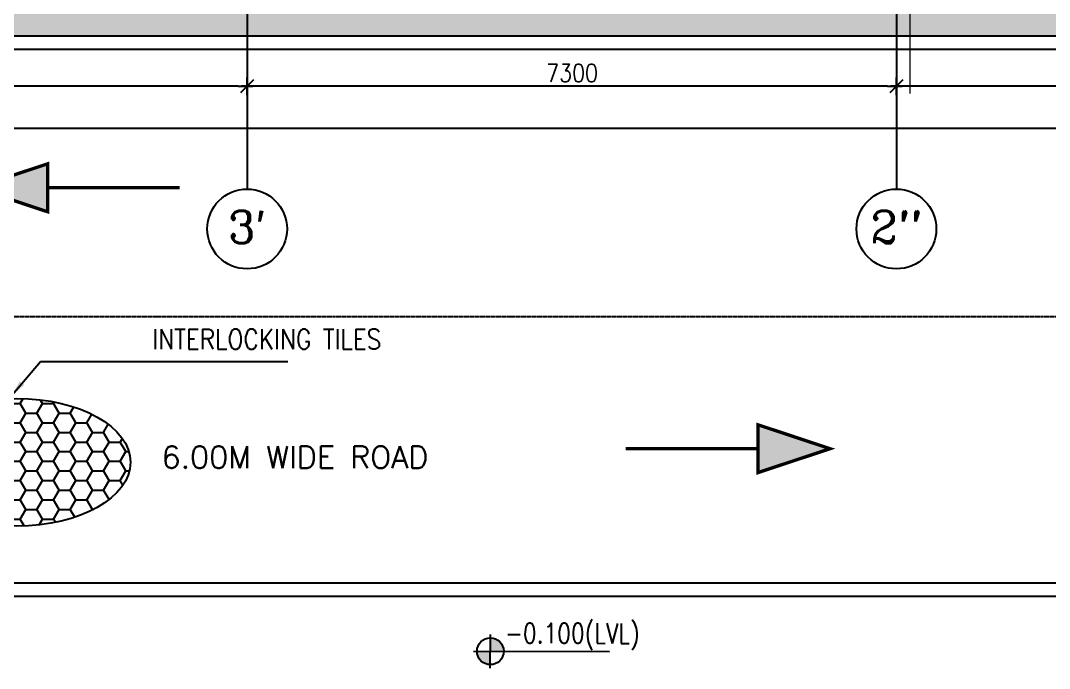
# Model space of a CAD drawing. Header units: metres. Extents: x 841183 to 1048542, y 259326 to 317714.
# Drawn here: x 945726 to 957293, y 272176 to 279459 of the extents above; entities that cross this region are included whole.
import ezdxf
from ezdxf.enums import TextEntityAlignment as Align

# ---------------------------------------------------------------- set-up
doc = ezdxf.new("R2010")
doc.units = ezdxf.units.M
doc.header["$PDMODE"] = 34
for name, pattern in [('CENTER', [2, 1.25, -0.25, 0.25, -0.25]), ('HIDDEN', [0.375, 0.25, -0.125]), ('VILLA AXIS$0$CENTER', [2, 1.25, -0.25, 0.25, -0.25])]:
    doc.linetypes.add(name, pattern=pattern)
for name, color, linetype, transparency in [('A-AXIS DIMENSION', 252, 'Continuous', 0.6), ('A-AXIS MARKER', 253, 'Continuous', 0.6), ('A-AXIS TEXT', 252, 'Continuous', 0.6), ('A-DOOR', 252, 'Continuous', 0.6), ('A-HATCH MISC', 251, 'Continuous', 0.6), ('A-REFLECT DOWN', 252, 'Continuous', 0.6), ('G-PAVEMENT', 252, 'Continuous', 0.6)]:
    doc.layers.add(name, color=color, linetype=linetype, transparency=transparency)
for name, color, linetype in [('A-AXIS LINE', 253, 'Continuous'), ('A-LEVEL', 252, 'Continuous'), ('A-TEXT', 252, 'Continuous'), ('G-LEADER', 252, 'Continuous'), ('G-LVL', 252, 'Continuous'), ('PAMCAD-PROJECTION', 7, 'Continuous')]:
    doc.layers.add(name, color=color, linetype=linetype)
doc.styles.add('ISOCP3', font='isocp3.shx')
doc.styles.add('romans', font='romans.shx', dxfattribs={"width": 0.85})
doc.styles.add('VILLA AXIS$0$U SHAPE AXIS$0$AXES$0$COMP', font='complex')
doc.dimstyles.new('DIM-100', dxfattribs={"dimtxt": 200, "dimasz": 100, "dimexe": 50, "dimexo": 75, "dimgap": 50, "dimtad": 1, "dimdec": 0, "dimrnd": 5, "dimzin": 9, "dimdsep": 46, "dimtxsty": 'romans', "dimblk1": 'D-oblique', "dimblk2": 'D-oblique', "dimsah": 1, "dimcen": 100, "dimdle": 100, "dimclrd": 256, "dimclre": 256, "dimclrt": 131, "dimadec": 0, "dimazin": 0, "dimtfac": 1, "dimtdec": 0, "dimtofl": 0, "dimtmove": 2, "dimatfit": 3, "dimldrblk": 'OBLIQUE', "dimfxl": 100, "dimfxlon": 1, "dimtfillclr": 256, "dimtolj": 1, "dimtzin": 0, "dimarcsym": 0})
doc.dimstyles.new('LEADER-100', dxfattribs={"dimtxt": 225, "dimasz": 200, "dimexe": 100, "dimexo": 100, "dimgap": 50, "dimtad": 1, "dimdec": 0, "dimzin": 0, "dimdsep": 46, "dimtxsty": 'ISOCP3', "dimcen": 100, "dimdle": 100, "dimclrd": 256, "dimclre": 256, "dimclrt": 3, "dimadec": 0, "dimazin": 0, "dimtfac": 1, "dimtdec": 0, "dimtofl": 0, "dimtmove": 2, "dimatfit": 3, "dimfxl": 1, "dimtolj": 1, "dimtzin": 0, "dimarcsym": 0})

# ---------------------------------------------------------------- blocks, each defined once
blk = doc.blocks.new('arrow')
h = blk.add_hatch(color=252)
h.dxf.hatch_style = 1
h.paths.add_polyline_path([(0, 3066), (-359, 1983), (359, 1983)])
at = {"layer": 'A-AXIS DIMENSION', "color": 252, "const_width": 50}
blk.add_lwpolyline([(359, 1983), (0, 3066), (-359, 1983)], close=True, dxfattribs=at)
blk.add_lwpolyline([(0, 1983), (0, 0)], dxfattribs=at)
blk = doc.blocks.new('LVL')
at = {"layer": 'A-LEVEL'}
h = blk.add_hatch(color=252, dxfattribs=at)
h.paths.add_polyline_path([(0, 150), (0, 0), (150, 0, 0.414214)])
h.paths.add_polyline_path([(0, 0), (-150, 0, 0.414214), (0, -150)])
for p, q in [((0, -190), (0, 190)), ((-190, 0), (1339, 0))]:
    blk.add_line(p, q, dxfattribs=at)
blk.add_circle((0, 0), 150, dxfattribs=at)
at = {"layer": 'A-LEVEL', "color": 3, "style": 'romans', "width": 0.8}
for tag, p in [('FINISH', (200, 92)), ('CONCRETE', (208, -299))]:
    blk.add_attdef(tag, p, '', height=225, dxfattribs=at)
blk = doc.blocks.new('VILLA AXIS$0$U SHAPE AXIS$0$AXES$0$AXIS-MARK')
at = {"layer": 'A-AXIS MARKER'}
blk.add_circle((0, 0.5), 0.5, dxfattribs=at)
at = {"layer": 'A-AXIS TEXT', "color": 8, "style": 'VILLA AXIS$0$U SHAPE AXIS$0$AXES$0$COMP'}
blk.add_attdef('1', text='', height=0.4, dxfattribs=at).set_placement((0, 0.5), align=Align.MIDDLE)
blk = doc.blocks.new('D-oblique')
for p, q in [((-1, 0), (0.65, 0)), ((-0.71, -0.71), (0.71, 0.71)), ((0, -1), (0, 1))]:
    blk.add_line(p, q)
blk = doc.blocks.new('*D491')
at = {"layer": 'A-AXIS DIMENSION', "lineweight": -2, "transparency": 16777216}
for p, q in [((-37926, -33814), (-37926, -33664)), ((-300, -33714), (-37826, -33714)), ((-200, -33813), (-200, -33664))]:
    blk.add_line(p, q, dxfattribs=at)
at = {"layer": 'Defpoints', "color": 0, "transparency": 16777216}
for p in [(-37926, -33714), (-200, -34161, 53), (-37926, -34261, 10)]:
    blk.add_point(p, dxfattribs=at)
at = {"layer": 'A-AXIS DIMENSION', "lineweight": -2, "transparency": 16777216, "xscale": 100, "yscale": 100, "zscale": 100, "rotation": 180}
blk.add_blockref('D-oblique', (-37926, -33714), dxfattribs=at)
at = {"layer": 'A-AXIS DIMENSION', "lineweight": -2, "transparency": 16777216, "xscale": 100, "yscale": 100, "zscale": 100}
blk.add_blockref('D-oblique', (-200, -33714), dxfattribs=at)
at = {"layer": 'A-AXIS DIMENSION', "color": 252, "transparency": 16777216, "insert": (-19063, -33564), "char_height": 200, "attachment_point": 5, "style": 'romans'}
blk.add_mtext('\\A1;37725', dxfattribs=at)
blk = doc.blocks.new('_OBLIQUE')
at = {"color": 0, "linetype": 'ByBlock'}
blk.add_line((-0.5, -0.5), (0.5, 0.5), dxfattribs=at)
blk = doc.blocks.new('*D494')
at = {"layer": 'A-AXIS DIMENSION', "lineweight": -2, "transparency": 16777216}
for p, q in [((-23326, -33338), (-23326, -33189)), ((-16026, -33338), (-16026, -33189)), ((-16126, -33239), (-23226, -33239))]:
    blk.add_line(p, q, dxfattribs=at)
at = {"layer": 'Defpoints', "color": 0, "transparency": 16777216}
for p in [(-23326, -33239), (-16026, -33670, -53), (-23326, -33991, -53)]:
    blk.add_point(p, dxfattribs=at)
at = {"layer": 'A-AXIS DIMENSION', "lineweight": -2, "transparency": 16777216, "xscale": 100, "yscale": 100, "zscale": 100, "rotation": 180}
blk.add_blockref('D-oblique', (-23326, -33239), dxfattribs=at)
at = {"layer": 'A-AXIS DIMENSION', "lineweight": -2, "transparency": 16777216, "xscale": 100, "yscale": 100, "zscale": 100}
blk.add_blockref('D-oblique', (-16026, -33239), dxfattribs=at)
at = {"layer": 'A-AXIS DIMENSION', "color": 252, "transparency": 16777216, "insert": (-19672, -33089), "char_height": 200, "attachment_point": 5, "style": 'romans'}
blk.add_mtext('\\A1;7300', dxfattribs=at)
blk = doc.blocks.new('*D495')
at = {"layer": 'A-AXIS DIMENSION', "lineweight": -2, "transparency": 16777216}
for p, q in [((-16026, -33338), (-16026, -33189)), ((-8726, -33338), (-8726, -33189)), ((-8826, -33239), (-15926, -33239))]:
    blk.add_line(p, q, dxfattribs=at)
at = {"layer": 'Defpoints', "color": 0, "transparency": 16777216}
for p in [(-16026, -33239), (-8726, -33670, -53), (-16026, -33991, -53)]:
    blk.add_point(p, dxfattribs=at)
at = {"layer": 'A-AXIS DIMENSION', "lineweight": -2, "transparency": 16777216, "xscale": 100, "yscale": 100, "zscale": 100, "rotation": 180}
blk.add_blockref('D-oblique', (-16026, -33239), dxfattribs=at)
at = {"layer": 'A-AXIS DIMENSION', "lineweight": -2, "transparency": 16777216, "xscale": 100, "yscale": 100, "zscale": 100}
blk.add_blockref('D-oblique', (-8726, -33239), dxfattribs=at)
at = {"layer": 'A-AXIS DIMENSION', "color": 252, "transparency": 16777216, "insert": (-12372, -33089), "char_height": 200, "attachment_point": 5, "style": 'romans'}
blk.add_mtext('\\A1;7300', dxfattribs=at)
blk = doc.blocks.new('*D496')
at = {"layer": 'A-AXIS DIMENSION', "lineweight": -2, "transparency": 16777216}
for p, q in [((-8726, -33338), (-8726, -33189)), ((-3375, -33338), (-3375, -33189)), ((-3475, -33239), (-8626, -33239))]:
    blk.add_line(p, q, dxfattribs=at)
at = {"layer": 'Defpoints', "color": 0, "transparency": 16777216}
for p in [(-8726, -33239), (-3375, -33670, -53), (-8726, -33991, -53)]:
    blk.add_point(p, dxfattribs=at)
at = {"layer": 'A-AXIS DIMENSION', "lineweight": -2, "transparency": 16777216, "xscale": 100, "yscale": 100, "zscale": 100, "rotation": 180}
blk.add_blockref('D-oblique', (-8726, -33239), dxfattribs=at)
at = {"layer": 'A-AXIS DIMENSION', "lineweight": -2, "transparency": 16777216, "xscale": 100, "yscale": 100, "zscale": 100}
blk.add_blockref('D-oblique', (-3375, -33239), dxfattribs=at)
at = {"layer": 'A-AXIS DIMENSION', "color": 252, "transparency": 16777216, "insert": (-6174, -33089), "char_height": 200, "attachment_point": 5, "style": 'romans'}
blk.add_mtext('\\A1;5350', dxfattribs=at)
blk = doc.blocks.new('A$C10b3fa2f')
at = {"layer": 'A-REFLECT DOWN'}
h = blk.add_hatch(dxfattribs=at)
h.set_pattern_fill('AR-HBONE', color=256, scale=75, style=0)
h.set_pattern_definition([(45, (-872853.3, -501345.44), (0, 424.26407), [900, -300]), (135, (-872641.16, -501133.3), (3e-14, 424.26407), [900, -300])])
h.paths.add_polyline_path([(-40951.9, -7637.1), (-40445.1, -7637.1), (-40278.2, -7926.1), (-40445.1, -8215.1), (-40951.9, -8215.1), (-41118.8, -7926.1)])
edge = h.paths.add_edge_path()
edge.add_line((-40250.6, -6912.7), (-42275.6, -6912.7))
edge.add_line((-42275.6, -6912.7), (-42275.6, -105.8))
edge.add_line((-42275.6, -105.8), (-42275.6, 38.9))
edge.add_line((-42275.6, 38.9), (-43125, 38.9))
edge.add_line((-43125, 38.9), (-43125, -30517.1))
edge.add_line((-43125, -30517.1), (-43000, -30517.1))
edge.add_line((-43000, -30517.1), (-43000, -32386.1))
edge.add_line((-43000, -32386.1), (-6450, -32386.1))
edge.add_arc((-6450, -25886.1), 6500, 270, 360)
edge.add_line((50, -25886.1), (50, -22117.5))
edge.add_line((50, -22117.5), (-3025.4, -22117.5))
edge.add_line((-3025.4, -22117.5), (-3025.4, -31367.5))
edge.add_line((-3025.4, -31367.5), (-37875.6, -31367.3))
edge.add_line((-37875.6, -31367.3), (-37875.6, -22117.5))
edge.add_line((-37875.6, -22117.5), (-40250.6, -22117.5))
edge.add_line((-40250.6, -22117.5), (-40250.6, -6912.7))
at = {"layer": 'G-PAVEMENT'}
h = blk.add_hatch(dxfattribs=at)
h.set_pattern_fill('HONEY', color=256, scale=1000, style=0)
h.set_pattern_definition([(0, (127909.64, 122625.49), (187.5, 108.253175), [125, -250]), (120, (127909.64, 122625.49), (-187.5, 108.253175), [125, -250]), (60, (127909.64, 122625.49), (4e-14, 216.50635), [-250, 125])])
edge = h.paths.add_edge_path()
edge.add_ellipse((-18412.8, -37189.9), major_axis=(-1276, 0), ratio=0.5625002, start_angle=0, end_angle=360)
at = {"layer": 'A-DOOR'}
blk.add_ellipse((-18412.8, -37189.9, 88.3), major_axis=(-1276, 0, 0), ratio=0.5625002, dxfattribs=at)
at = {"layer": 'A-REFLECT DOWN', "color": 252, "linetype": 'CENTER', "ltscale": 10, "elevation": 74}
blk.add_lwpolyline([(-43025, -35550.3), (-6450, -35550.3, 0.1989123), (373.6, -32723.9, 0.1989119), (3200, -25900.3), (3200, 275)], format="xyb", dxfattribs=at)
at = {"layer": 'A-REFLECT DOWN', "color": 252}
for points, elevation in [([(6200, 99.7), (6200, -25900.3, -0.414213), (-6450, -38550.3), (-43075, -38550.3)], 74), ([(200, -22130.8), (200, -25900.3, -0.414213), (-6450, -32550.3), (-43050, -32550.3)], 73.9), ([(50, -22130.8), (50, -25900.3, -0.414213), (-6450, -32400.3), (-43000, -32400.3)], 73.9), ([(6310.9, -26900, -0.3914964), (-6450, -38700.3), (-36104.6, -38700.3)], 74)]:
    blk.add_lwpolyline(points, format="xyb", dxfattribs=dict(at, elevation=elevation))
at = {"layer": 'A-AXIS DIMENSION', "color": 252}
for p, xscale, yscale, zscale, rotation in [((-16582.3, -34104.9, 28.5), 0.7500000000000001, 0.7500000000000001, 0.7500000000000001, 89.99988472380035), ((-11570.4, -37037.8, 28.5), -0.7500000000000108, 0.7500000000000108, 0.75, 270.0003458274649)]:
    blk.add_blockref('arrow', p, dxfattribs=dict(at, xscale=xscale, yscale=yscale, zscale=zscale, rotation=rotation))
at = {"layer": 'G-LVL'}
ref = blk.add_blockref('LVL', (-13090.8, -39315.1, 74), dxfattribs=dict(at, rotation=359.8667183027063))
ref.add_attrib('FINISH', '-0.100(LVL)', (-12925.3, -39223.2, 74), dxfattribs={"layer": '0', "height": 225, "rotation": 359.86672, "style": 'romans', "width": 0.8})
at = {"layer": 'A-TEXT', "color": 252, "style": 'romans'}
blk.add_text('6.00M WIDE ROAD', height=250, rotation=0.00012, dxfattribs=at).set_placement((-16787.9, -37257.9, 93.1))
at = {"layer": 'A-TEXT', "style": 'romans'}
blk.add_text('6.00M WIDE ROAD', height=250, rotation=0.00012, dxfattribs=at).set_placement((-16787.9, -37257.9, 93.1))
at = {"layer": 'A-TEXT', "insert": (-14317.6, -35695.2, 107.4), "char_height": 225, "width": 3972.951, "attachment_point": 3, "rotation": 359.99988, "style": 'romans'}
blk.add_mtext('INTERLOCKING TILES', dxfattribs=at)
at = {"layer": 'G-LEADER'}
blk.add_leader([(-18485, -36454, 107.4), (-18147.2, -36056.4, 107.4), (-15368.4, -36056.4, 107.4)], dimstyle='LEADER-100', dxfattribs=at)
blk = doc.blocks.new('A$Cef9c9996')
at = {"layer": 'A-REFLECT DOWN'}
h = blk.add_hatch(dxfattribs=at)
h.set_pattern_fill('AR-HBONE', color=256, scale=75, style=0)
h.set_pattern_definition([(45, (-873053.33, -501634.64), (0, 424.26407), [900, -300]), (135, (-872841.2, -501422.5), (3e-14, 424.26407), [900, -300])])
h.paths.add_polyline_path([(-41151.96082, -7926.32103), (-40645.1139, -7926.32103), (-40478.26212, -8215.31679), (-40645.1139, -8504.31255), (-41151.96082, -8504.31255), (-41318.8126, -8215.31679)])
edge = h.paths.add_edge_path()
edge.add_line((-40450.61533, -7201.94287), (-42475.61533, -7201.94287))
edge.add_line((-42475.61533, -7201.94287), (-42475.61533, -394.99875))
edge.add_line((-42475.61533, -394.99875), (-42475.61533, -250.33845))
edge.add_line((-42475.61533, -250.33845), (-43325.04045, -250.33845))
edge.add_line((-43325.04045, -250.33845), (-43325.03899, -30806.27827))
edge.add_line((-43325.03899, -30806.27827), (-43200.04115, -30806.27827))
edge.add_line((-43200.04115, -30806.27827), (-43200.04115, -32675.32518))
edge.add_line((-43200.04115, -32675.32518), (-6650.05266, -32675.32518))
edge.add_arc((-6650.05266, -26175.32518), 6500, 270, 360)
edge.add_line((-150.05266, -26175.32518), (-150.05266, -22406.69091))
edge.add_line((-150.05266, -22406.69091), (-3225.46308, -22406.69091))
edge.add_line((-3225.46308, -22406.69091), (-3225.46308, -31656.6906))
edge.add_line((-3225.46308, -31656.6906), (-38075.61537, -31656.47599))
edge.add_line((-38075.61537, -31656.47599), (-38075.61537, -22406.6906))
edge.add_line((-38075.61537, -22406.6906), (-40450.61533, -22406.6906))
edge.add_line((-40450.61533, -22406.6906), (-40450.61533, -7201.94287))
at = {"layer": 'A-AXIS LINE', "linetype": 'VILLA AXIS$0$CENTER', "ltscale": 4}
for p, q in [((-16025.61537, -22363.43469, 0.00007), (-16025.61537, -34394.0789, 0.00007)), ((-8725.61537, -22363.43469, 0.00007), (-8725.61537, -34394.0789, 0.00007))]:
    blk.add_line(p, q, dxfattribs=at)
at = {"layer": 'A-HATCH MISC', "color": 8, "linetype": 'HIDDEN', "lineweight": 0, "ltscale": 10, "elevation": -20.1304}
blk.add_lwpolyline([(-8575.61537, -22081.69087), (-8575.61537, -33318.43128)], dxfattribs=at)
at = {"layer": 'A-REFLECT DOWN', "elevation": 47.92292}
for points in [[(-0.03327, -22405.84578), (-0.05266, -26175.33856, -0.4142129731), (-6650.05266, -32825.32518), (-43250.04115, -32825.32518)], [(-150.04508, -22405.84578), (-150.05266, -26175.33825, -0.4142129731), (-6650.05266, -32675.32518), (-43200.0412, -32675.32518)]]:
    blk.add_lwpolyline(points, format="xyb", dxfattribs=at)
at = {"layer": 'A-AXIS TEXT'}
ref = blk.add_blockref('VILLA AXIS$0$U SHAPE AXIS$0$AXES$0$AXIS-MARK', (-16025.61537, -35291.15103, 0.00007), dxfattribs=dict(at, xscale=897.0721255241026, yscale=897.0721255241026, zscale=897.0721255241026))
ref.add_attrib('1', "3'", dxfattribs={"height": 360, "style": 'VILLA AXIS$0$U SHAPE AXIS$0$AXES$0$COMP'}).set_placement((-16025.61537, -34820.55274, 0.00007), align=Align.MIDDLE)
ref = blk.add_blockref('VILLA AXIS$0$U SHAPE AXIS$0$AXES$0$AXIS-MARK', (-8725.61537, -35291.15103, 0.00007), dxfattribs=dict(at, xscale=897.0721255241026, yscale=897.0721255241026, zscale=897.0721255241026))
ref.add_attrib('1', '2"', dxfattribs={"height": 360, "style": 'VILLA AXIS$0$U SHAPE AXIS$0$AXES$0$COMP'}).set_placement((-8725.61537, -34820.55274, 0.00007), align=Align.MIDDLE)
at = {"layer": 'A-AXIS DIMENSION'}
for base, p1, p2, picture, middle in [((-23325.61537, -33238.65888, 53.36061), (-16025.61537, -33669.50186, 0.00007), (-23325.61537, -33990.51106, 0.00007), '*D494', (-19672.28069, -33088.65888, 53.36061)), ((-16025.61537, -33238.65888, 53.36061), (-8725.61537, -33669.50186, 0.00007), (-16025.61537, -33990.51106, 0.00007), '*D495', (-12372.28069, -33088.65888, 53.36061)), ((-8725.61537, -33238.65888, 53.36061), (-3375.46308, -33669.50186, 0.00009), (-8725.61537, -33990.51106, 0.00007), '*D496', (-6173.53681, -33088.65888, 53.36061))]:
    dim = blk.add_linear_dim(base=base, p1=p1, p2=p2, dimstyle='DIM-100', override={"dimclrt": 252}, dxfattribs=at)
    dim.commit()
    dim.dimension.update_dxf_attribs({"geometry": picture, "text_midpoint": middle, "dimtype": 160})
dim = blk.add_linear_dim(base=(-37925.61537, -33713.88725, -10.47272), p1=(-200.03281, -34161.00968, 42.04148), p2=(-37925.61537, -34261.42036, 0.00007), dimstyle='DIM-100', override={"dimclrt": 252, "dimfxl": 100, "dimfxlon": 1}, dxfattribs=at)
dim.commit()
dim.dimension.update_dxf_attribs({"geometry": '*D491', "text_midpoint": (-19062.82409, -33563.88725, -10.47272)})

msp = doc.modelspace()

# ---------------------------------------------------------------- block references
at = {"layer": 'PAMCAD-PROJECTION', "color": 6}
msp.add_blockref('A$Cef9c9996', (964298.7, 311958.9, -97.8), dxfattribs=at)

# ---------------------------------------------------------------- next in the draw order: block references
at = {"color": 2}
msp.add_blockref('A$C10b3fa2f', (964098.7, 311683.9, -103.7), dxfattribs=at)

doc.saveas('drawing.dxf')
